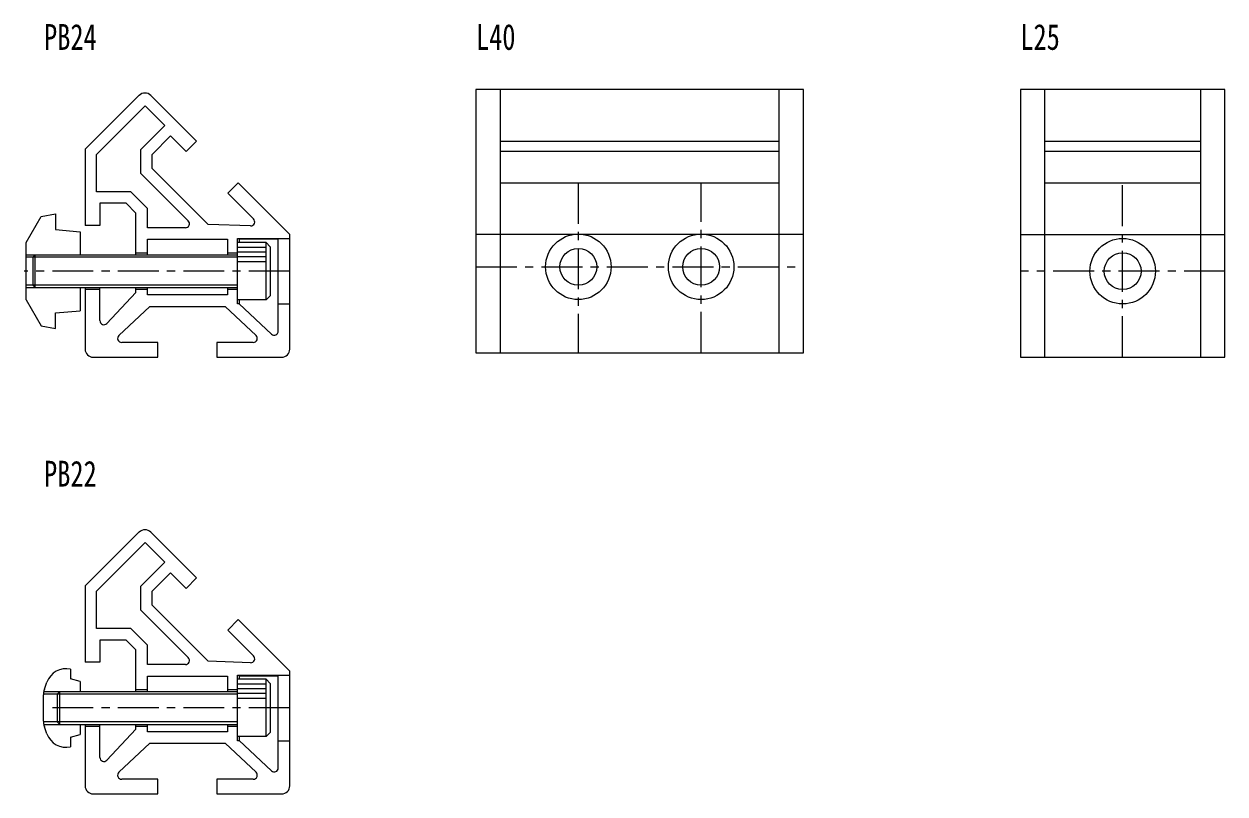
# Model space of a CAD drawing. Units: millimetres on the paper. Extents: x -594 to 197, y -418 to -62.
# Drawn here: x -370.5 to -223.8, y -413.6 to -319.6 of the extents above; entities that cross this region are included whole.
import ezdxf
from ezdxf.enums import TextEntityAlignment as Align

# ---------------------------------------------------------------- set-up
doc = ezdxf.new("R2010")
doc.units = ezdxf.units.MM
doc.linetypes.add('CHAIN1', pattern=[8, 5, -1, 1, -1])
doc.linetypes.add('DASHED2', pattern=[3, 2, -1])
doc.layers.add('0-0', color=7, linetype='Continuous', lineweight=18)
doc.layers.add('0-1', color=4, linetype='Continuous', lineweight=18)
doc.layers.add('0-7', color=7, linetype='Continuous')
doc.styles.add('ＭＳ ゴシック', font='')
doc.styles.get('ＭＳ ゴシック').set_extended_font_data('MS Gothic')

msp = doc.modelspace()

# ---------------------------------------------------------------- linework, layer by layer
at = {"layer": '0-0'}
for p, q in [((-356.432, -328.247), (-363.025, -334.84)), ((-312.276, -359.702), (-312.276, -327.563)), ((-278.276, -327.563), (-278.276, -359.702)), ((-245.777, -360.24), (-245.777, -327.563)), ((-226.777, -327.563), (-226.777, -360.24)), ((-312.276, -333.856), (-278.276, -333.856)), ((-245.777, -333.856), (-226.777, -333.856)), ((-363.025, -334.84), (-363.025, -344.14)), ((-278.276, -335.129), (-312.276, -335.129)), ((-226.777, -335.129), (-245.777, -335.129)), ((-312.276, -338.947), (-278.276, -338.947)), ((-245.777, -338.947), (-226.777, -338.947)), ((-370.225, -346.24), (-368.39, -343.062)), ((-368.39, -343.062), (-366.625, -342.74)), ((-366.625, -342.74), (-366.625, -344.653)), ((-356.825, -347.74), (-356.825, -342.64)), ((-366.625, -344.653), (-363.625, -344.915)), ((-361.225, -344.14), (-363.025, -344.14)), ((-370.225, -353.24), (-370.225, -346.24)), ((-363.625, -344.915), (-363.625, -347.74)), ((-355.425, -345.84), (-345.625, -345.84)), ((-355.425, -347.74), (-355.425, -345.84)), ((-345.625, -345.84), (-345.625, -347.74)), ((-344.425, -345.74), (-338.025, -345.74)), ((-344.425, -353.74), (-344.425, -345.74)), ((-340.925, -346.24), (-344.425, -346.24)), ((-344.225, -345.84), (-344.225, -346.24)), ((-340.425, -346.74), (-340.925, -346.24)), ((-340.925, -353.24), (-340.925, -346.24)), ((-356.825, -347.49), (-355.425, -347.49)), ((-345.625, -347.49), (-344.425, -347.49)), ((-340.925, -346.824), (-344.425, -346.824)), ((-340.925, -347.407), (-344.425, -347.407)), ((-340.425, -346.74), (-340.425, -352.74)), ((-370.225, -347.74), (-344.425, -347.74)), ((-369.425, -348.04), (-369.125, -347.74)), ((-369.425, -348.04), (-369.425, -351.44)), ((-340.925, -347.99), (-344.425, -347.99)), ((-340.925, -348.574), (-344.425, -348.574)), ((-370.225, -351.74), (-344.425, -351.74)), ((-369.125, -351.74), (-369.425, -351.44)), ((-363.625, -351.74), (-363.625, -354.565)), ((-363.025, -351.74), (-363.025, -359.24)), ((-361.225, -351.99), (-363.025, -351.99)), ((-361.225, -355.775), (-361.225, -351.74)), ((-356.825, -352.34), (-356.825, -351.74)), ((-355.425, -351.99), (-356.825, -351.99)), ((-355.425, -352.64), (-355.425, -351.74)), ((-345.625, -351.74), (-345.625, -352.64)), ((-344.425, -351.99), (-345.625, -351.99)), ((-370.225, -353.24), (-368.39, -356.419)), ((-356.825, -352.34), (-360.36, -356.116)), ((-345.625, -352.64), (-355.425, -352.64)), ((-340.925, -353.24), (-344.425, -353.24)), ((-344.225, -353.24), (-344.225, -353.714)), ((-340.925, -353.24), (-340.425, -352.74)), ((-366.625, -354.828), (-363.625, -354.565)), ((-366.625, -356.74), (-366.625, -354.828)), ((-344.225, -353.714), (-340.267, -357.42)), ((-339.425, -353.74), (-338.025, -353.74)), ((-368.39, -356.419), (-366.625, -356.74)), ((-356.432, -381.582), (-363.025, -388.175)), ((-363.025, -388.175), (-363.025, -397.475)), ((-356.825, -401.075), (-356.825, -395.975)), ((-361.225, -397.475), (-363.025, -397.475)), ((-364.825, -398.328), (-364.825, -399.504)), ((-368.005, -400.794), (-367.687, -399.92)), ((-363.625, -399.825), (-364.825, -399.504)), ((-363.625, -399.825), (-363.625, -401.075)), ((-355.425, -399.175), (-345.625, -399.175)), ((-355.425, -401.075), (-355.425, -399.175)), ((-345.625, -399.175), (-345.625, -401.075)), ((-344.425, -399.075), (-338.025, -399.075)), ((-344.425, -407.075), (-344.425, -399.075)), ((-340.925, -399.575), (-344.425, -399.575)), ((-340.925, -400.159), (-344.425, -400.159)), ((-344.225, -399.175), (-344.225, -399.575)), ((-340.425, -400.075), (-340.925, -399.575)), ((-340.925, -406.575), (-340.925, -399.575)), ((-340.425, -400.075), (-340.425, -406.075)), ((-368.125, -404.673), (-368.125, -401.478)), ((-368.084, -401.075), (-344.425, -401.075)), ((-366.425, -401.375), (-366.125, -401.075)), ((-366.425, -401.375), (-366.425, -404.775)), ((-356.825, -400.825), (-355.425, -400.825)), ((-345.625, -400.825), (-344.425, -400.825)), ((-340.925, -400.742), (-344.425, -400.742)), ((-340.925, -401.325), (-344.425, -401.325)), ((-340.925, -401.909), (-344.425, -401.909)), ((-366.125, -405.075), (-366.425, -404.775)), ((-368.084, -405.075), (-344.425, -405.075)), ((-367.687, -406.23), (-368.005, -405.357)), ((-364.825, -406.647), (-363.625, -406.325)), ((-363.625, -405.075), (-363.625, -406.325)), ((-363.025, -405.075), (-363.025, -412.575)), ((-361.225, -405.325), (-363.025, -405.325)), ((-361.225, -409.11), (-361.225, -405.075)), ((-356.825, -405.675), (-360.36, -409.451)), ((-356.825, -405.675), (-356.825, -405.075)), ((-355.425, -405.325), (-356.825, -405.325)), ((-355.425, -405.975), (-355.425, -405.075)), ((-345.625, -405.975), (-355.425, -405.975)), ((-345.625, -405.075), (-345.625, -405.975)), ((-344.425, -405.325), (-345.625, -405.325)), ((-340.925, -406.575), (-340.425, -406.075)), ((-364.825, -406.647), (-364.825, -407.822)), ((-340.925, -406.575), (-344.425, -406.575)), ((-344.225, -406.575), (-344.225, -407.049)), ((-344.225, -407.049), (-340.267, -410.755)), ((-339.425, -407.075), (-338.025, -407.075))]:
    msp.add_line(p, q, dxfattribs=at)
at = {"layer": '0-0', "color": 4}
for p, q in [((-344.425, -348.04), (-370.225, -348.04)), ((-369.125, -351.74), (-369.125, -347.74)), ((-344.425, -351.44), (-370.225, -351.44)), ((-344.425, -401.375), (-368.123, -401.375)), ((-366.125, -405.075), (-366.125, -401.075)), ((-344.425, -404.775), (-368.123, -404.775))]:
    msp.add_line(p, q, dxfattribs=at)
at = {"layer": '0-0', "linetype": 'DASHED2'}
for p, q in [((-344.197, -353.74), (-344.425, -353.74)), ((-344.197, -407.075), (-344.425, -407.075))]:
    msp.add_line(p, q, dxfattribs=at)
at = {"layer": '0-0'}
for points in [[(-342.826, -344.209), (-347.995, -344.038), (-354.854, -337.179), (-354.854, -335.482), (-352.592, -333.219), (-350.682, -335.129), (-349.41, -333.856), (-354.996, -328.27)], [(-361.625, -340.04), (-361.625, -335.465), (-355.703, -329.542), (-353.299, -331.947), (-356.254, -334.902), (-356.254, -337.759), (-350.427, -343.587)], [(-350.78, -344.44), (-355.425, -344.44), (-355.425, -342.06), (-357.445, -340.04), (-361.625, -340.04)], [(-338.025, -359.24), (-338.025, -345.24), (-344.318, -338.947), (-345.591, -340.22), (-342.456, -343.355)], [(-356.825, -342.64), (-358.025, -341.44), (-361.225, -341.44), (-361.225, -344.14)], [(-339.425, -357.055), (-339.425, -345.84), (-344.225, -345.84)], [(-358.901, -357.575), (-355.125, -354.04), (-345.925, -354.04), (-342.149, -357.575)], [(-362.025, -360.24), (-354.125, -360.24), (-354.125, -358.44), (-358.559, -358.44)], [(-342.491, -358.44), (-346.925, -358.44), (-346.925, -360.24), (-339.025, -360.24)], [(-361.625, -393.375), (-361.625, -388.8), (-355.703, -382.878), (-353.299, -385.282), (-356.254, -388.237), (-356.254, -391.094), (-350.427, -396.922)], [(-342.826, -397.544), (-347.995, -397.373), (-354.854, -390.514), (-354.854, -388.817), (-352.592, -386.555), (-350.682, -388.464), (-349.41, -387.191), (-354.996, -381.605)], [(-338.025, -412.575), (-338.025, -398.575), (-344.318, -392.282), (-345.591, -393.555), (-342.456, -396.69)], [(-350.78, -397.775), (-355.425, -397.775), (-355.425, -395.395), (-357.445, -393.375), (-361.625, -393.375)], [(-356.825, -395.975), (-358.025, -394.775), (-361.225, -394.775), (-361.225, -397.475)], [(-339.425, -410.39), (-339.425, -399.175), (-344.225, -399.175)], [(-358.901, -410.91), (-355.125, -407.375), (-345.925, -407.375), (-342.149, -410.91)], [(-362.025, -413.575), (-354.125, -413.575), (-354.125, -411.775), (-358.559, -411.775)], [(-342.491, -411.775), (-346.925, -411.775), (-346.925, -413.575), (-339.025, -413.575)]]:
    msp.add_lwpolyline(points, dxfattribs=at)
for points in [[(-315.276, -359.702), (-275.276, -359.702), (-275.276, -327.563), (-315.276, -327.563)], [(-248.777, -360.24), (-223.777, -360.24), (-223.777, -327.563), (-248.777, -327.563)]]:
    msp.add_lwpolyline(points, close=True, dxfattribs=at)
for centre, radius in [((-302.776, -349.202), 4), ((-287.776, -349.202), 4), ((-236.277, -349.74), 4), ((-302.776, -349.202), 2.25), ((-287.776, -349.202), 2.25), ((-236.277, -349.74), 2.25)]:
    msp.add_circle(centre, radius, dxfattribs=at)
for centre, radius, start, end in [((-355.703, -328.977), 1, 44.99998, 134.99998), ((-350.78, -343.94), 0.5, 270, 44.99998), ((-342.809, -343.709), 0.5, 268.1118, 45), ((-360.725, -355.775), 0.5, 180, 316.88818), ((-358.559, -357.94), 0.5, 133.1118, 270), ((-342.491, -357.94), 0.5, 270, 46.88818), ((-339.925, -357.055), 0.5, 226.88818, 0), ((-362.025, -359.24), 1, 180, 270), ((-339.025, -359.24), 1, 270, 0), ((-355.703, -382.312), 1, 44.99998, 134.99998), ((-350.78, -397.275), 0.5, 270, 44.99998), ((-342.809, -397.044), 0.5, 268.1118, 45), ((-365.337, -400.775), 2.5, 78.17823, 160), ((-366.125, -401.478), 2, 160, 180), ((-366.125, -404.673), 2, 180, 200), ((-365.337, -405.375), 2.5, 200, 281.82177), ((-360.725, -409.11), 0.5, 180, 316.88818), ((-339.925, -410.39), 0.5, 226.88818, 0), ((-358.559, -411.275), 0.5, 133.1118, 270), ((-342.491, -411.275), 0.5, 270, 46.88818), ((-362.025, -412.575), 1, 180, 270), ((-339.025, -412.575), 1, 270, 0)]:
    msp.add_arc(centre, radius, start, end, dxfattribs=at)
at = {"layer": '0-1', "linetype": 'CHAIN1'}
for p, q in [((-302.776, -338.947), (-302.776, -359.702)), ((-287.776, -359.702), (-287.776, -338.947)), ((-236.277, -360.24), (-236.277, -338.947)), ((-338.025, -349.74), (-370.49, -349.74)), ((-315.276, -349.202), (-275.276, -349.202)), ((-223.777, -349.74), (-248.777, -349.74)), ((-338.025, -403.075), (-367.49, -403.075))]:
    msp.add_line(p, q, dxfattribs=at)
at = {"layer": '0-1', "color": 7}
for p, q in [((-275.276, -345.24), (-315.276, -345.24)), ((-248.777, -345.24), (-223.777, -345.24))]:
    msp.add_line(p, q, dxfattribs=at)

# ---------------------------------------------------------------- texts
at = {"layer": '0-7', "style": 'ＭＳ ゴシック', "width": 0.75}
for s, p in [('PB24', (-368.04, -323.649)), ('L40', (-315.276, -323.649)), ('L25', (-248.777, -323.649)), ('PB22', (-368.04, -376.984))]:
    msp.add_text(s, height=3.152, dxfattribs=at).set_placement(p, align=Align.BOTTOM_LEFT)

doc.saveas('drawing.dxf')
